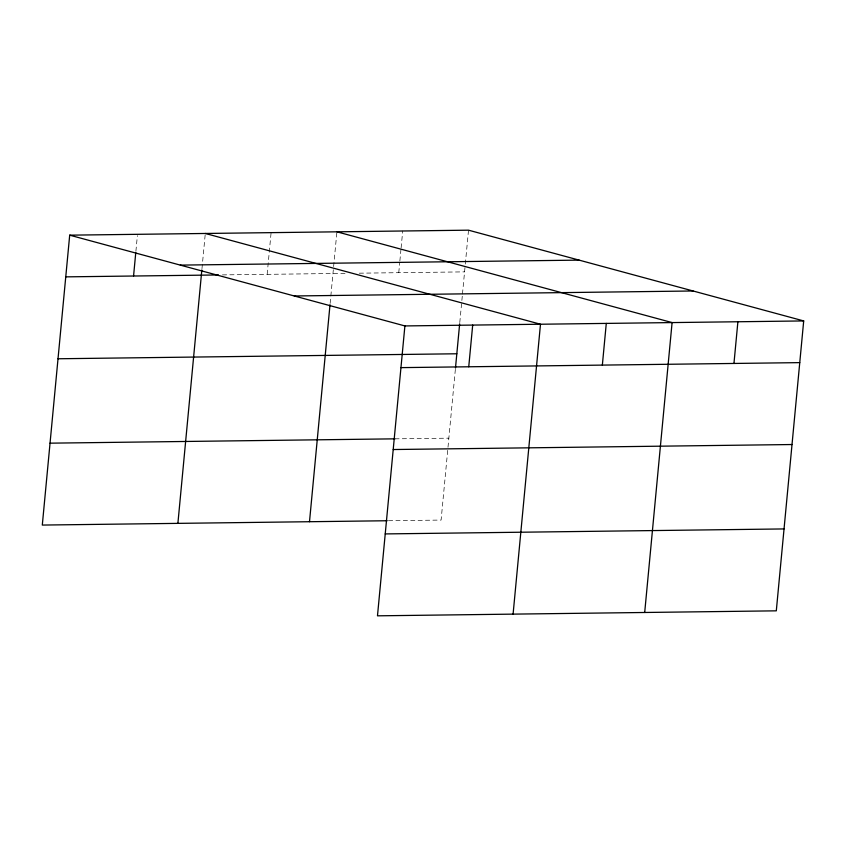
<?xml version="1.0" encoding="UTF-8"?>
<svg xmlns="http://www.w3.org/2000/svg" width="846" height="846" viewBox="0 0 846 846"><rect width="100%" height="100%" fill="white"/><g stroke="black" fill="none" stroke-linecap="round" stroke-linejoin="round"><path stroke-width="0.63" stroke-dasharray="4.23 3.17" d="M135.899 251.262L137.38 235.622M201.972 268.647L205.176 234.776M267.156 274.337L271.101 232.639M330.141 303.418L336.909 231.815M398.762 272.698L399.756 262.271M399.872 260.97L400.983 249.242M401.11 247.931L402.707 231M455.36 369.353L441.104 520.068L388.462 520.734M459.78 322.569L462.36 295.275M462.476 293.974L465.184 265.358M465.311 264.047L468.515 230.175M222.413 274.897L346.12 273.353M359.286 273.184L464.57 271.873M394.892 438.841L448.845 438.165"/><path stroke-width="1.27" d="M69.7 235.167L404.896 325.932L377.485 615.825L776.3 610.833L803.7 320.93L468.515 230.175L69.7 235.167L42.3 525.07L387.151 520.745M133.562 276.018L135.772 252.563M177.893 523.367L201.845 269.959M309.499 521.718L330.014 304.719M455.476 368.052L459.653 323.87M468.747 366.773L472.692 325.076M513.088 614.133L540.488 324.23L205.303 233.464M602.352 365.102L606.286 323.405M644.694 612.483L672.094 322.58L336.909 231.815M733.958 363.452L737.892 321.755M180.314 265.115L579.119 260.124M65.766 276.864L218.469 274.95M294.281 295.973L693.086 290.982M404.896 325.932L803.7 320.93M58.014 358.767L456.829 353.776M400.951 367.629L799.756 362.627M50.041 443.167L394.892 438.841M393.21 449.533L792.015 444.531M385.237 533.921L784.041 528.93"/></g></svg>
